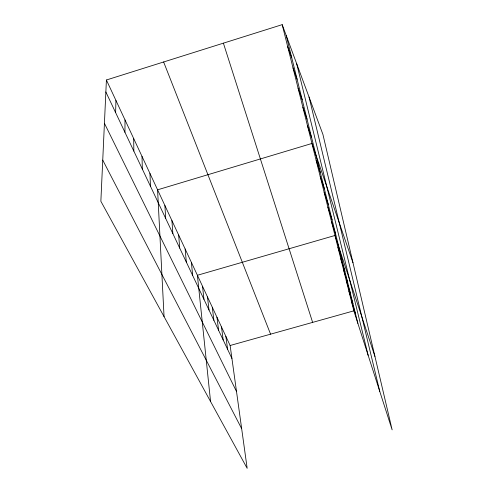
<?xml version="1.0" encoding="UTF-8"?>
<svg xmlns="http://www.w3.org/2000/svg" width="493" height="493" viewBox="0 0 493 493"><rect width="100%" height="100%" fill="white"/><g stroke="black" fill="none" stroke-linecap="round" stroke-linejoin="round"><path stroke-width="0.74" d="M124.945 132.309L125.012 119.928M115.627 112.62L115.929 100.424M106.408 79.995L100.862 201.28L247.172 468.35L230.126 345.501L106.408 79.995L282.187 24.65L322.921 134.435L392.138 429.847L353.838 310.843L282.187 24.65M230.126 345.501L353.838 310.843M102.741 160.114L241.669 428.694M104.424 123.293L236.504 391.485M105.859 91.969L231.926 358.466M163.633 61.976L270.571 334.168M287.727 46.798L291.776 57.884M293.021 67.923L297.1 79.262M298.068 88.087L302.172 99.654M302.893 107.363L307.022 119.121M307.509 125.801L311.656 137.732M352.97 262.683L311.933 143.463L157.581 189.823L164.058 316.635M316.167 160.391L320.327 172.575M320.234 176.63L324.394 188.911M324.141 192.221L328.301 204.583M327.888 207.208L332.048 219.631M331.499 221.616L335.647 234.095M374.939 356.427L334.969 235.481L197.397 275.273L210.56 401.524M337.933 247.301L342.056 259.842M340.792 258.745L344.909 271.298M343.572 269.825L347.67 282.384M346.259 280.554L350.338 293.125M348.859 290.962L352.933 303.522M351.386 301.05L355.441 313.603M223.391 43.162L312.63 322.391M286.186 35.434L357.875 323.383M296.675 63.708L368.154 355.324M309.049 97.047L379.758 391.368M225.868 336.362L227.618 349.364M221.48 326.951L223.181 339.979M216.963 317.245L218.602 330.304M212.298 307.244L213.876 320.321M207.491 296.922L209.001 310.017M202.524 286.273L203.966 299.368M191.389 262.375L192.658 275.464M185.146 248.977L186.317 262.054M178.663 235.056L179.717 248.108M171.915 220.581L172.852 233.59M164.896 205.519L165.697 218.467M149.958 173.462L150.457 186.255M142.009 156.392L142.329 169.074M133.702 138.564L133.837 151.111"/></g></svg>
